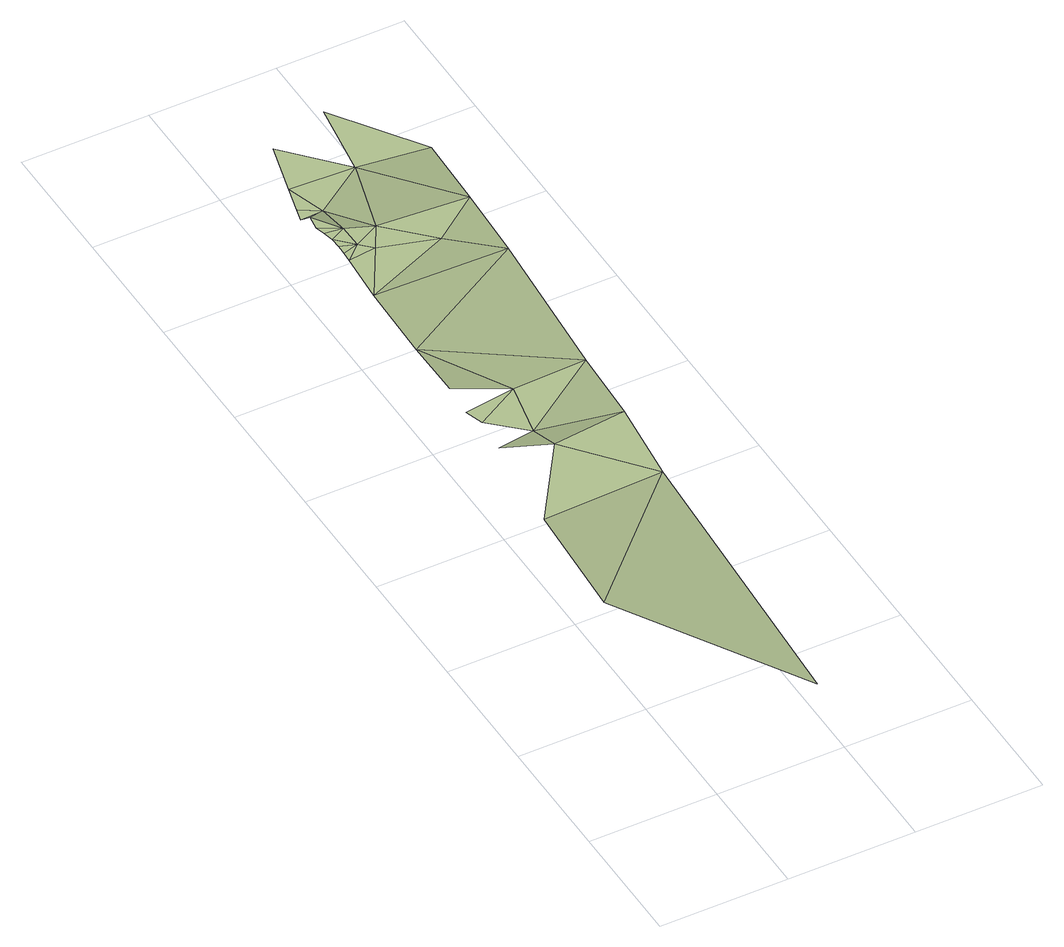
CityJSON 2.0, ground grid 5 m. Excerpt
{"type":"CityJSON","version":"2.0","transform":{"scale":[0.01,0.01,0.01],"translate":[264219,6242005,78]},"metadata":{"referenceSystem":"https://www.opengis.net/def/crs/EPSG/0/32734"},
"CityObjects":{
"terrain1":{"type":"TINRelief","geometry":[{"type":"CompositeSurface","lod":"1","boundaries":[[[0,1,2]],[[1,0,3]],[[3,0,4]],[[5,6,4]],[[7,8,9]],[[9,5,7]],[[10,11,7]],[[12,5,4]],[[12,4,0]],[[7,5,13]],[[10,7,13]],[[13,5,12]],[[14,15,16]],[[17,16,18]],[[17,18,19]],[[20,14,10]],[[19,18,21]],[[22,23,21]],[[22,24,23]],[[18,16,15]],[[25,24,22]],[[21,18,22]],[[25,26,27]],[[26,28,27]],[[26,25,22]],[[13,20,10]],[[14,29,15]],[[30,22,18]],[[30,18,15]],[[26,31,28]],[[30,26,22]],[[29,30,15]],[[20,29,14]],[[26,32,31]],[[30,32,26]],[[32,33,31]],[[34,30,29]],[[34,32,30]],[[20,34,29]],[[35,32,34]],[[36,32,35]]]}]}
},
"vertices":[
[553,1374,230],[30,845,270],[413,34,360],[80,1357,230],[300,1679,230],[294,1822,180],[152,1803,180],[341,2045,180],[141,2016,180],[165,1946,180],[171,2423,140],[151,2152,180],[589,1709,230],[624,2045,190],[195,2766,110],[318,2977,110],[210,2965,110],[213,3005,110],[274,3024,110],[214,3046,110],[694,2715,150],[210,3087,110],[271,3119,110],[203,3128,110],[192,3167,110],[200,3223,110],[276,3271,70],[187,3267,70],[200,3319,70],[541,2911,110],[375,3075,110],[228,3423,70],[488,3422,60],[283,3631,70],[729,3050,110],[764,3385,60],[531,3724,60]
]}
